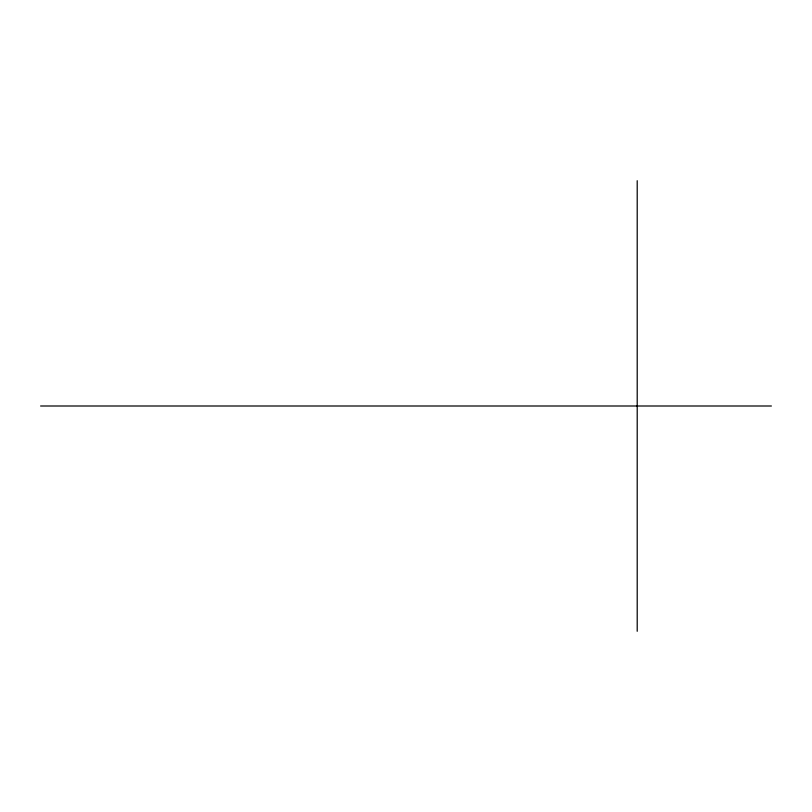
<?xml version="1.0" encoding="UTF-8"?>
<svg xmlns="http://www.w3.org/2000/svg" width="812" height="812" viewBox="0 0 812 812"><rect width="100%" height="100%" fill="white"/><g stroke="black" fill="none" stroke-linecap="round" stroke-linejoin="round"><path stroke-width="1.22" d="M40.6 406L771.4 406M637.207 180.711L637.207 631.289"/></g></svg>
